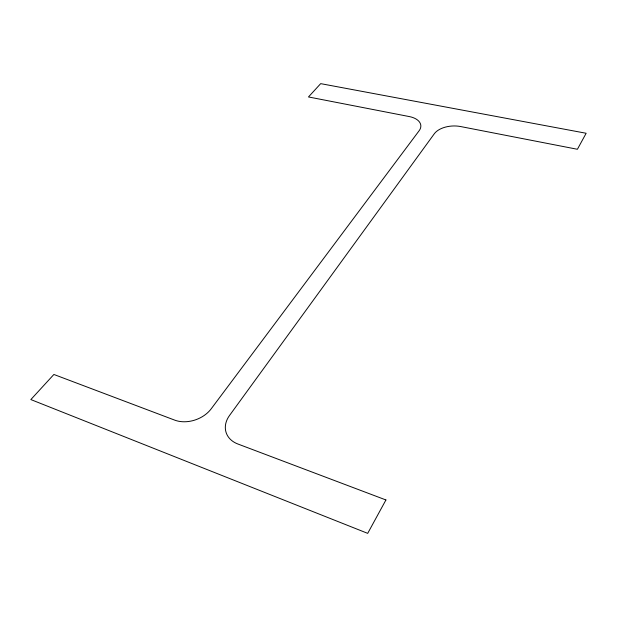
<?xml version="1.0" encoding="UTF-8"?>
<svg xmlns="http://www.w3.org/2000/svg" width="617" height="617" viewBox="0 0 617 617"><rect width="100%" height="100%" fill="white"/><g stroke="black" fill="none" stroke-linecap="round" stroke-linejoin="round"><path stroke-width="0.93" d="M385.933 499.963L367.701 533.358L30.85 399.569L53.887 374.465L174.734 420.138A26.654 19.428 -20.4 0 0 211.199 408.816L419.144 130.719A19.729 11.168 -5.3 0 0 409.287 116.567L308.477 96.954L320.686 83.642L586.15 133.264L577.404 149.275L460.56 126.539A20.307 11.661 -3.3 0 0 434.314 133.758L229.509 415.503A27.256 20.916 -17.7 0 0 237.83 443.985L385.933 499.963"/></g></svg>
